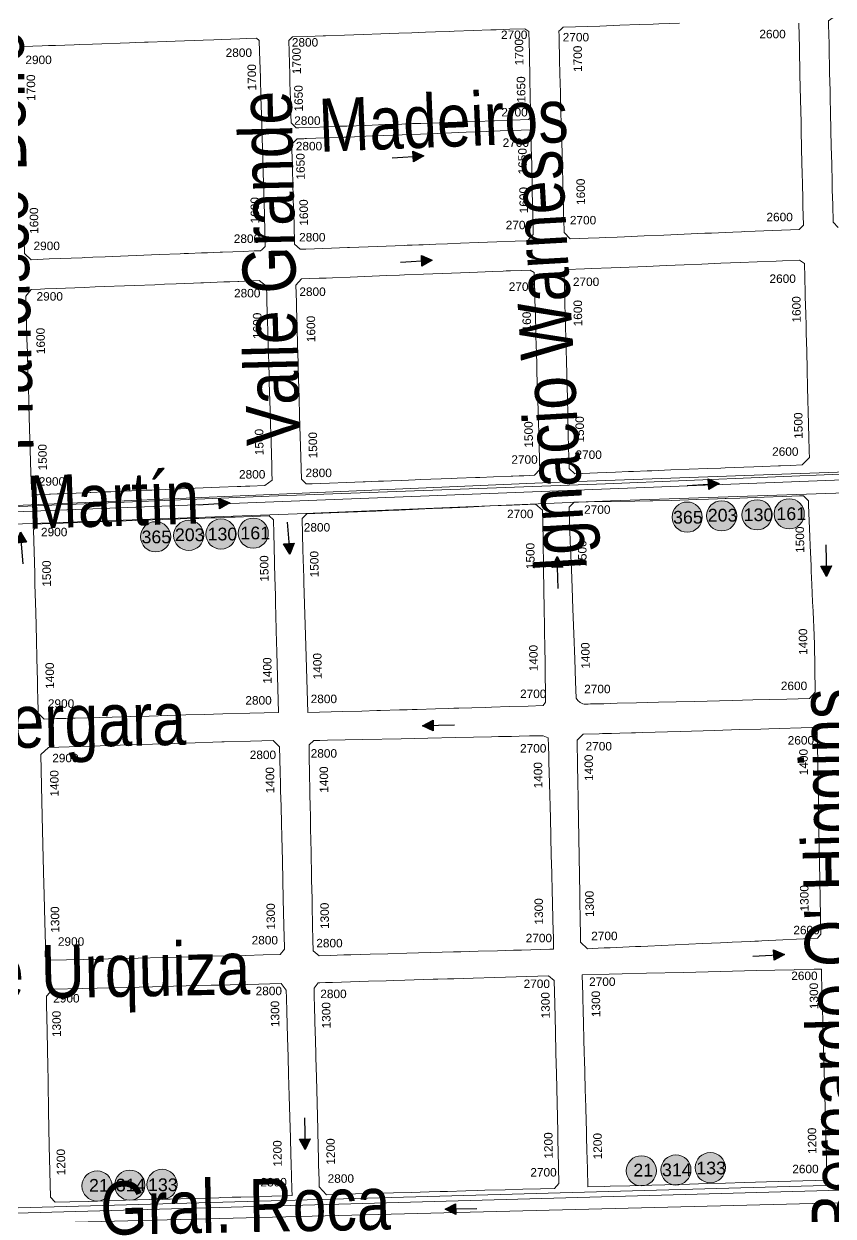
# Model space of a CAD drawing. Header units: millimetres. Extents: x 11558 to 23675, y 49449 to 61482.
# Drawn here: x 17891 to 18272, y 54716 to 55278 of the extents above; entities that cross this region are included whole.
import ezdxf

# ---------------------------------------------------------------- set-up
doc = ezdxf.new("R2010")
doc.units = ezdxf.units.MM
for name, color, linetype in [('0. plano base - nombres calles', 22, 'Continuous'), ('0. Plano Base - PLANO', 254, 'Continuous'), ('0. Plano base - sentido calles', 253, 'Continuous'), ('7. puesta en valor CC la lucila', 212, 'Continuous'), ('numeración', 7, 'Continuous')]:
    doc.layers.add(name, color=color, linetype=linetype)
for name, color, linetype, true_color in [('Linea 130 IDA', 7, 'Continuous', 0x26921c), ('Linea 133 ida', 7, 'Continuous', 0x940000), ('linea 161 vuelta', 7, 'Continuous', 0x9d070c), ('Linea 203 REGRESO', 7, 'Continuous', 0x9e7700), ('Linea 21 IDA Ramal F', 7, 'Continuous', 0x001861), ('Linea 314 IDA', 7, 'Continuous', 0x141414), ('Linea 314 REGRESO', 7, 'Continuous', 0xe00000), ('Linea 365 REGRESO', 7, 'Continuous', 0xcc3300)]:
    doc.layers.add(name, color=color, linetype=linetype, true_color=true_color)
doc.layers.get('7. puesta en valor CC la lucila').off()
doc.styles.get("Standard").update_dxf_attribs({"font": 'arial.ttf'})

# ---------------------------------------------------------------- blocks, each defined once
blk = doc.blocks.new('MANZANAS')
at = {"layer": '0. Plano Base - PLANO', "color": 0, "linetype": 'Continuous', "lineweight": 5}
for points in [[(5637934.11, 6178542.89), (5637930.74, 6178544.04), (5637926.78, 6178551.23), (5637923.4, 6178557.36), (5637921.62, 6178560.59), (5637917.58, 6178567.94), (5637913.51, 6178575.34), (5637909.9, 6178581.93), (5637909.27, 6178583.08), (5637906.44, 6178588.25), (5637905.98, 6178589.08), (5637905.1, 6178590.68), (5637903.45, 6178593.69), (5637900.96, 6178598.22), (5637896.86, 6178605.72), (5637895.12, 6178608.88), (5637892.59, 6178613.49), (5637891.02, 6178616.36), (5637887.42, 6178622.92), (5637886.69, 6178624.25), (5637885.05, 6178627.24), (5637886.26, 6178629.56), (5637893.17, 6178633.49)], [(5637873.15, 6178619.82), (5637878.81, 6178609.51), (5637884.91, 6178598.38), (5637890.5, 6178588.2), (5637890.51, 6178588.18), (5637895.66, 6178578.78), (5637897.31, 6178575.78), (5637901.7, 6178567.76), (5637907.54, 6178557.11), (5637909.23, 6178554.03), (5637913.38, 6178546.48), (5637914.66, 6178544.13), (5637919, 6178536.23), (5637918.09, 6178533.61), (5637900.1, 6178523.28), (5637895.76, 6178520.79), (5637894.5, 6178520.06), (5637891.01, 6178518.06), (5637882.28, 6178513.05), (5637879.57, 6178511.49), (5637871.01, 6178506.57), (5637868.43, 6178505.09), (5637862.79, 6178501.85), (5637854.68, 6178497.2), (5637846.7, 6178492.61), (5637843.62, 6178490.85), (5637839.01, 6178488.2), (5637836.26, 6178486.62), (5637831.75, 6178484.03), (5637824.44, 6178479.84), (5637820.46, 6178481.19), (5637817.44, 6178486.65), (5637816.37, 6178488.58), (5637811.28, 6178497.78), (5637809.88, 6178500.33), (5637808.05, 6178503.63), (5637806.71, 6178506.04), (5637802.33, 6178513.98), (5637797.69, 6178522.35), (5637793.14, 6178530.59), (5637788.5, 6178538.97), (5637784.28, 6178546.63), (5637781.06, 6178552.46), (5637779.31, 6178555.63), (5637778.04, 6178557.94), (5637775.58, 6178562.39), (5637774.58, 6178564.21), (5637774.91, 6178565.2), (5637775.43, 6178566.77), (5637790.6, 6178575.34), (5637798.76, 6178579.96), (5637806.84, 6178584.53), (5637812.49, 6178587.72), (5637814.78, 6178589.02), (5637823.24, 6178593.8)], [(5637553.88, 6178441.47), (5637561.58, 6178445.82), (5637564.16, 6178447.28), (5637566.98, 6178448.88), (5637574.73, 6178453.26), (5637577.04, 6178454.56), (5637582.26, 6178457.51), (5637597.45, 6178466.11), (5637599.93, 6178467.51), (5637603.52, 6178469.54), (5637605.05, 6178470.41), (5637612.62, 6178474.68), (5637616.13, 6178476.67), (5637620.04, 6178478.89), (5637624.25, 6178481.27), (5637627.6, 6178483.16), (5637632.03, 6178485.66), (5637635.32, 6178487.52), (5637642.76, 6178491.73), (5637645.52, 6178493.29), (5637649.61, 6178495.61), (5637651.21, 6178495.26), (5637653.74, 6178490.73), (5637659.78, 6178479.89), (5637664.21, 6178471.95), (5637668.16, 6178464.86), (5637671.42, 6178459), (5637671.81, 6178458.3), (5637675.68, 6178451.35), (5637675.77, 6178451.19), (5637676.48, 6178449.92), (5637677.95, 6178447.28), (5637681.48, 6178440.94), (5637686.35, 6178432.21), (5637691.07, 6178423.74), (5637695.31, 6178416.12), (5637697.16, 6178412.8), (5637698.49, 6178410.41), (5637697.76, 6178408.46), (5637697.44, 6178407.62), (5637694.83, 6178406.14), (5637690.33, 6178403.58), (5637681.82, 6178398.75), (5637680.86, 6178398.2), (5637675.6, 6178395.22), (5637673.15, 6178393.83), (5637667.84, 6178390.8), (5637666.03, 6178389.77), (5637664.4, 6178388.84), (5637655.88, 6178383.97), (5637633.67, 6178371.29), (5637628.62, 6178368.4), (5637625.05, 6178366.37), (5637624.27, 6178365.92), (5637610.75, 6178358.2), (5637603.33, 6178353.96), (5637599.33, 6178355.11), (5637592.97, 6178366.54)]]:
    blk.add_lwpolyline(points, dxfattribs=at)
for points in [[(5637686.77, 6178467.38), (5637685.61, 6178466.73), (5637682.4, 6178467.75), (5637678.51, 6178474.74), (5637677.15, 6178477.18), (5637673.17, 6178484.31), (5637671.29, 6178487.69), (5637663.49, 6178501.68), (5637664.41, 6178503.98), (5637670.42, 6178507.38), (5637676.89, 6178511.04), (5637677.92, 6178511.62), (5637685.66, 6178515.99), (5637693.31, 6178520.32), (5637700.67, 6178524.49), (5637708.07, 6178528.67), (5637713.33, 6178531.64), (5637715.98, 6178533.14), (5637718.93, 6178534.81), (5637723.04, 6178537.14), (5637728.83, 6178540.41), (5637730.77, 6178541.51), (5637738.51, 6178545.88), (5637745.74, 6178549.97), (5637746.01, 6178550.13), (5637747.98, 6178551.24), (5637751.14, 6178553.03), (5637753.61, 6178554.42), (5637759.8, 6178557.93), (5637762.03, 6178557.65), (5637762.55, 6178556.7), (5637762.72, 6178556.39), (5637763.96, 6178554.12), (5637767.74, 6178547.2), (5637768.34, 6178546.11), (5637768.71, 6178545.43), (5637771.3, 6178540.69), (5637771.57, 6178540.2), (5637773.25, 6178537.12), (5637776.26, 6178531.62), (5637780.35, 6178524.14), (5637781.44, 6178522.14), (5637780.97, 6178520.72), (5637774.25, 6178516.92), (5637766.99, 6178512.81), (5637766.78, 6178512.69), (5637759.49, 6178508.56), (5637751.76, 6178504.19), (5637744.28, 6178499.94), (5637736.8, 6178495.71), (5637736.04, 6178495.28), (5637733.34, 6178493.75), (5637729.07, 6178491.34), (5637722.02, 6178487.34), (5637714.17, 6178482.9), (5637706.39, 6178478.49), (5637703.63, 6178476.93), (5637698.88, 6178474.24), (5637691.63, 6178470.13)], [(5637886.59, 6178387.97), (5637877.3, 6178382.69), (5637873.77, 6178383.62), (5637871.37, 6178387.99), (5637866.26, 6178397.35), (5637865.8, 6178398.19), (5637861.67, 6178405.76), (5637857.69, 6178413.03), (5637853.33, 6178420.88), (5637851.74, 6178423.75), (5637850.05, 6178426.79), (5637849.8, 6178427.24), (5637849.17, 6178428.37), (5637844.9, 6178436.05), (5637840.78, 6178443.46), (5637836.49, 6178451.19), (5637835.07, 6178453.74), (5637833.93, 6178455.79), (5637829.17, 6178464.34), (5637829.71, 6178466.3), (5637836.94, 6178470.44), (5637839.82, 6178472.09), (5637847.77, 6178476.65), (5637855.23, 6178480.92), (5637862.27, 6178484.96), (5637870.32, 6178489.57), (5637877.65, 6178493.77), (5637884.95, 6178497.95), (5637892.75, 6178502.42), (5637900.63, 6178506.94), (5637907.55, 6178510.9), (5637915.41, 6178515.41), (5637918.01, 6178516.9), (5637924.93, 6178520.86), (5637927.76, 6178520.52), (5637930.93, 6178514.78), (5637932.33, 6178512.22), (5637933.11, 6178510.81), (5637935.29, 6178506.86), (5637939.32, 6178499.56), (5637941.89, 6178494.9), (5637943.62, 6178491.77), (5637947.74, 6178484.3), (5637951.88, 6178476.8), (5637956, 6178469.33), (5637964.33, 6178454.22), (5637964.76, 6178453.45), (5637967.06, 6178449.29), (5637970.55, 6178442.96), (5637971.91, 6178440.5), (5637970.5, 6178435.75), (5637965.83, 6178433.09), (5637961.69, 6178430.73), (5637960.84, 6178430.25), (5637954.19, 6178426.46), (5637950.67, 6178424.46), (5637946.62, 6178422.15), (5637939.03, 6178417.83), (5637937.23, 6178416.8), (5637931.67, 6178413.63), (5637916.66, 6178405.09), (5637908.91, 6178400.68), (5637906.95, 6178399.56), (5637901.42, 6178396.41), (5637900.63, 6178395.96), (5637899.32, 6178395.21), (5637893.95, 6178392.16)], [(5637716.01, 6178418.16), (5637713.62, 6178416.8), (5637710.27, 6178417.74), (5637705.77, 6178425.81), (5637703.46, 6178429.96), (5637702.41, 6178431.84), (5637699.4, 6178437.25), (5637696.52, 6178442.42), (5637695.16, 6178444.85), (5637694.4, 6178446.21), (5637694.26, 6178446.47), (5637692.45, 6178449.7), (5637690.12, 6178453.89), (5637688.97, 6178455.96), (5637687.34, 6178458.89), (5637688.52, 6178462.35), (5637691.18, 6178463.87), (5637691.74, 6178464.18), (5637692.32, 6178464.51), (5637699.92, 6178468.85), (5637707.72, 6178473.3), (5637707.74, 6178473.32), (5637708.35, 6178473.67), (5637712, 6178475.75), (5637716.55, 6178478.35), (5637723.77, 6178482.47), (5637731.5, 6178486.88), (5637739.02, 6178491.17), (5637746.07, 6178495.19), (5637754.37, 6178499.93), (5637757.71, 6178501.84), (5637761.69, 6178504.11), (5637765.92, 6178506.52), (5637769.18, 6178508.38), (5637771.62, 6178509.78), (5637780.25, 6178514.7), (5637784.25, 6178516.99), (5637785.63, 6178514.47), (5637787.16, 6178511.66), (5637787.31, 6178511.39), (5637788.46, 6178509.29), (5637789.99, 6178506.48), (5637792.31, 6178502.25), (5637792.8, 6178501.36), (5637797.51, 6178492.74), (5637798.81, 6178490.36), (5637798.82, 6178490.33), (5637800.29, 6178487.65), (5637801.62, 6178485.21), (5637802.94, 6178482.8), (5637806.61, 6178476.11), (5637807.99, 6178473.6), (5637806.89, 6178469.77), (5637801.94, 6178466.95), (5637794.3, 6178462.61), (5637786.75, 6178458.33), (5637779.51, 6178454.21), (5637774.14, 6178451.16), (5637769.34, 6178448.44), (5637764.19, 6178445.52), (5637764.17, 6178445.5), (5637762.37, 6178444.48), (5637762.34, 6178444.46), (5637759.68, 6178442.95), (5637759.65, 6178442.94), (5637757.62, 6178441.79), (5637757.6, 6178441.77), (5637756.4, 6178441.09), (5637749, 6178436.89), (5637741.61, 6178432.7), (5637733.91, 6178428.33), (5637733.04, 6178427.83), (5637726.51, 6178424.12)], [(5637769.65, 6178321.42), (5637767.2, 6178320.03), (5637764.19, 6178320.95), (5637756.61, 6178334.57), (5637752.06, 6178342.73), (5637749.39, 6178347.53), (5637748.9, 6178348.4), (5637746.25, 6178353.16), (5637742.54, 6178359.82), (5637741.95, 6178360.87), (5637737.38, 6178369.08), (5637733.47, 6178376.09), (5637729.3, 6178383.57), (5637726.95, 6178387.81), (5637724.99, 6178391.32), (5637723.58, 6178393.85), (5637719.69, 6178400.82), (5637720.72, 6178404.73), (5637723.84, 6178406.51), (5637727.91, 6178408.83), (5637730.75, 6178410.45), (5637733.35, 6178411.93), (5637740.64, 6178416.09), (5637755.6, 6178424.61), (5637760.89, 6178427.63), (5637762.85, 6178428.74), (5637770.64, 6178433.19), (5637778.33, 6178437.57), (5637789.74, 6178444.07), (5637799.11, 6178449.41), (5637803.37, 6178451.84), (5637804.57, 6178452.53), (5637806.33, 6178453.53), (5637811.03, 6178456.21), (5637814.48, 6178458.17), (5637816.6, 6178458.06), (5637817.2, 6178456.99), (5637817.54, 6178456.37), (5637818.65, 6178454.37), (5637821.91, 6178448.51), (5637823.03, 6178446.48), (5637826.04, 6178441.07), (5637826.94, 6178439.44), (5637829.74, 6178434.41), (5637831.22, 6178431.74), (5637835.15, 6178424.66), (5637837.56, 6178420.32), (5637839.53, 6178416.77), (5637843.69, 6178409.29), (5637846.34, 6178404.53), (5637847.95, 6178401.62), (5637849.96, 6178398.01), (5637850.87, 6178396.36), (5637853.48, 6178391.66), (5637854.68, 6178389.52), (5637858.94, 6178381.84), (5637859.96, 6178380), (5637861.75, 6178376.79), (5637860.88, 6178373.28), (5637856.45, 6178370.76), (5637854.48, 6178369.64), (5637851.97, 6178368.21), (5637851.2, 6178367.78), (5637844.04, 6178363.71), (5637838.42, 6178360.51), (5637837.14, 6178359.79), (5637836.63, 6178359.49), (5637829.08, 6178355.2), (5637826.95, 6178353.99), (5637813.97, 6178346.62), (5637811.93, 6178345.46), (5637806.47, 6178342.35), (5637802.11, 6178339.87), (5637798.91, 6178338.06), (5637796.78, 6178336.84), (5637791.31, 6178333.73), (5637790.58, 6178333.32), (5637783.75, 6178329.44), (5637776.74, 6178325.45)], [(5637930.62, 6178288.2), (5637929.24, 6178288.15), (5637927.9, 6178288.46), (5637926.69, 6178289.12), (5637922.83, 6178295.91), (5637917.62, 6178305.07), (5637911.69, 6178315.5), (5637905.83, 6178325.81), (5637900.98, 6178334.34), (5637896.68, 6178341.91), (5637893.5, 6178347.51), (5637891.66, 6178350.74), (5637890.24, 6178353.23), (5637882.18, 6178367.43), (5637883.18, 6178370.66), (5637888.16, 6178373.35), (5637889.09, 6178373.85), (5637908.44, 6178384.29), (5637914.8, 6178387.72), (5637915.87, 6178388.3), (5637923.51, 6178392.42), (5637930.66, 6178396.47), (5637933.99, 6178398.35), (5637938.75, 6178401.05), (5637942.54, 6178403.19), (5637945.62, 6178404.94), (5637946.08, 6178405.2), (5637951.74, 6178408.4), (5637954.76, 6178410.11), (5637958.25, 6178412.09), (5637961.63, 6178414.01), (5637969.17, 6178418.27), (5637973.02, 6178420.45), (5637976.17, 6178422.24), (5637977.79, 6178423.16), (5637980.14, 6178422.44), (5637980.82, 6178422.24), (5637980.89, 6178422.21), (5637981.5, 6178421.15), (5637981.95, 6178420.37), (5637989.33, 6178407.5), (5637991.49, 6178403.75), (5637996.16, 6178395.61), (5637997.43, 6178393.4), (5638000.58, 6178387.92), (5638004.7, 6178380.74), (5638006.88, 6178376.95), (5638008.94, 6178373.35), (5638010.56, 6178370.53), (5638014.65, 6178363.4), (5638016.39, 6178360.21), (5638017.95, 6178357.33), (5638019.89, 6178353.74), (5638025.38, 6178343.64), (5638024.31, 6178339.68), (5638015.01, 6178334.55), (5638000.97, 6178326.8), (5637992.39, 6178322.07), (5637976.84, 6178313.49), (5637969.33, 6178309.35), (5637962.02, 6178305.31), (5637952.98, 6178300.32), (5637944.92, 6178295.88), (5637939.41, 6178292.83), (5637933.94, 6178289.82), (5637932.9, 6178289.24), (5637931.29, 6178288.35)], [(5637657.35, 6178257.25), (5637656.88, 6178256.97), (5637653.36, 6178258.19), (5637653.1, 6178258.64), (5637649.62, 6178264.66), (5637644.31, 6178274.22), (5637642.73, 6178277.05), (5637641.99, 6178278.38), (5637634.1, 6178292.57), (5637632.47, 6178295.5), (5637630.75, 6178298.6), (5637626.38, 6178306.47), (5637621.96, 6178314.41), (5637618.82, 6178320.05), (5637615.3, 6178326.39), (5637612.46, 6178331.51), (5637609.09, 6178337.56), (5637609.93, 6178341.58), (5637613.75, 6178343.76), (5637615.44, 6178344.72), (5637620.05, 6178347.35), (5637631.61, 6178353.94), (5637636.14, 6178356.52), (5637639.82, 6178358.62), (5637648.14, 6178363.36), (5637652.19, 6178365.67), (5637660.6, 6178370.46), (5637664.59, 6178372.74), (5637669.33, 6178375.44), (5637672.7, 6178377.36), (5637676.43, 6178379.49), (5637679.45, 6178381.21), (5637680.49, 6178381.8), (5637688.87, 6178386.58), (5637691.33, 6178387.98), (5637694.65, 6178389.87), (5637694.96, 6178390.05), (5637697.28, 6178391.37), (5637703.39, 6178394.86), (5637707.58, 6178394.1), (5637707.79, 6178393.72), (5637709.77, 6178390.17), (5637711.72, 6178386.67), (5637712.9, 6178384.56), (5637716.13, 6178378.75), (5637717.41, 6178376.46), (5637719.28, 6178373.1), (5637720.91, 6178370.18), (5637725.47, 6178361.99), (5637728.15, 6178357.17), (5637729.71, 6178354.37), (5637733.87, 6178346.91), (5637736.09, 6178342.93), (5637740.2, 6178335.56), (5637740.66, 6178334.73), (5637743.45, 6178329.71), (5637748.79, 6178320.13), (5637750.31, 6178317.4), (5637752.07, 6178314.25), (5637750.19, 6178310.36), (5637744.05, 6178306.87), (5637742.23, 6178305.84), (5637740.32, 6178304.75), (5637738.83, 6178303.9), (5637731.57, 6178299.78), (5637721.7, 6178294.14), (5637718.74, 6178292.44), (5637712.51, 6178288.87), (5637703.9, 6178283.93), (5637701.65, 6178282.64), (5637695.57, 6178279.16), (5637687.09, 6178274.3), (5637684.31, 6178272.7), (5637678.87, 6178269.58), (5637678.61, 6178269.44), (5637670.03, 6178264.51), (5637667.4, 6178263), (5637665.12, 6178261.7), (5637662.4, 6178260.14), (5637661.98, 6178259.9)], [(5637831.92, 6178232.77), (5637817.5, 6178224.72), (5637804.68, 6178247.72), (5637799.74, 6178256.58), (5637794.98, 6178265.11), (5637787.7, 6178278.17), (5637786.53, 6178280.26), (5637780.14, 6178291.73), (5637772.97, 6178304.6), (5637774, 6178307.61), (5637787.01, 6178315.1), (5637794.65, 6178319.5), (5637802.16, 6178323.82), (5637807.39, 6178326.83), (5637809.73, 6178328.18), (5637811.62, 6178329.27), (5637817.17, 6178332.47), (5637824.75, 6178336.83), (5637825.38, 6178337.19), (5637829.57, 6178339.61), (5637831.11, 6178340.5), (5637831.88, 6178340.93), (5637832.69, 6178341.4), (5637833.38, 6178341.8), (5637836.56, 6178343.64), (5637839.82, 6178345.52), (5637848.97, 6178350.81), (5637857.89, 6178355.91), (5637867.45, 6178361.42), (5637871.81, 6178360.44), (5637874.7, 6178355.07), (5637878.63, 6178347.79), (5637879.67, 6178345.84), (5637883.57, 6178338.62), (5637884.75, 6178336.42), (5637889.77, 6178327.12), (5637893.73, 6178319.77), (5637897.9, 6178312.04), (5637897.94, 6178311.97), (5637899.34, 6178309.36), (5637902.08, 6178304.29), (5637906.33, 6178296.4), (5637914.74, 6178280.79), (5637914.45, 6178278.81), (5637908.27, 6178275.37), (5637900.43, 6178270.99), (5637893.16, 6178266.94), (5637890.55, 6178265.48), (5637885.14, 6178262.46), (5637879.81, 6178259.48), (5637877.72, 6178258.32), (5637875.44, 6178257.05), (5637870.14, 6178254.09), (5637862.63, 6178249.9), (5637860.53, 6178248.73), (5637858.51, 6178247.6), (5637856.24, 6178246.33), (5637855.28, 6178245.8), (5637847.44, 6178241.43), (5637846, 6178240.62), (5637839.8, 6178237.16)], [(5637990.19, 6178189.33), (5637985.88, 6178186.84), (5637981.51, 6178188.08), (5637978.93, 6178192.84), (5637978.67, 6178193.32), (5637978.31, 6178193.99), (5637977.92, 6178194.7), (5637975.28, 6178199.59), (5637973.38, 6178203.1), (5637970.74, 6178207.97), (5637949.73, 6178246.8), (5637945.08, 6178255.39), (5637942.31, 6178260.49), (5637941.38, 6178262.23), (5637936.88, 6178270.54), (5637936.17, 6178271.85), (5637937.48, 6178275.61), (5637944.03, 6178279.26), (5637945.38, 6178280.01), (5637947.76, 6178281.34), (5637949.16, 6178282.12), (5637952.48, 6178283.97), (5637957.28, 6178286.64), (5637958.94, 6178287.56), (5637961.85, 6178289.19), (5637977.37, 6178297.83), (5637991.48, 6178305.69), (5638001.95, 6178311.52), (5638010.61, 6178316.34), (5638013.87, 6178318.16), (5638031.63, 6178328.05), (5638034.84, 6178327.44), (5638041.66, 6178314.83), (5638041.81, 6178314.56), (5638045.84, 6178307.12), (5638046.19, 6178306.46), (5638046.67, 6178305.57), (5638055.45, 6178289.35), (5638056.89, 6178286.69), (5638060.16, 6178280.66), (5638080.26, 6178243.53), (5638079.79, 6178241.16), (5638057.03, 6178227.99), (5638055.66, 6178227.2), (5638054.24, 6178226.38), (5638052.31, 6178225.26), (5638048.73, 6178223.19), (5638044.97, 6178221.01), (5638043.07, 6178219.92), (5638040.22, 6178218.27), (5638032.79, 6178213.97), (5638010.51, 6178201.08), (5638007.62, 6178199.41), (5638005.44, 6178198.15), (5637995.11, 6178192.17), (5637993.23, 6178191.09), (5637992.69, 6178190.78)], [(5637710.73, 6178165.95), (5637708.59, 6178164.76), (5637704.91, 6178165.88), (5637703.53, 6178168.38), (5637702.35, 6178170.52), (5637698.6, 6178177.3), (5637697.52, 6178179.26), (5637692.43, 6178188.47), (5637688.19, 6178196.15), (5637681.82, 6178207.67), (5637675.53, 6178219.05), (5637673.01, 6178223.62), (5637663.09, 6178241.57), (5637663.11, 6178241.78), (5637663.31, 6178244.78), (5637665.44, 6178245.99), (5637669.04, 6178248.02), (5637673.96, 6178250.8), (5637677.09, 6178252.56), (5637680.74, 6178254.63), (5637683.99, 6178256.47), (5637684.39, 6178256.69), (5637691.69, 6178260.81), (5637699.89, 6178265.45), (5637703.6, 6178267.54), (5637706.72, 6178269.3), (5637718.59, 6178276.01), (5637722.09, 6178277.99), (5637722.23, 6178278.06), (5637728.36, 6178281.53), (5637729.74, 6178282.3), (5637734.78, 6178285.15), (5637737.27, 6178286.56), (5637743, 6178289.8), (5637743.23, 6178289.92), (5637744.66, 6178290.73), (5637748.02, 6178292.63), (5637758.61, 6178298.61), (5637761.23, 6178297.87), (5637764.44, 6178292.06), (5637767.38, 6178286.77), (5637774.65, 6178273.62), (5637776.1, 6178271.02), (5637778.86, 6178266.03), (5637780.47, 6178263.12), (5637782.94, 6178258.66), (5637786.55, 6178252.13), (5637791.47, 6178243.25), (5637805.18, 6178218.49), (5637793.33, 6178211.9), (5637782.29, 6178205.76), (5637774.59, 6178201.48), (5637766.97, 6178197.24), (5637759.37, 6178193.01), (5637751.84, 6178188.82), (5637744.22, 6178184.58), (5637736.71, 6178180.4), (5637721.46, 6178171.92), (5637719.41, 6178170.78), (5637717.59, 6178169.77), (5637713.69, 6178167.6)], [(5637879.79, 6178128.21), (5637875.01, 6178125.56), (5637871.47, 6178126.34), (5637869, 6178130.87), (5637865.83, 6178136.66), (5637861.19, 6178145.14), (5637859.75, 6178147.78), (5637855.48, 6178155.62), (5637853.33, 6178159.56), (5637852.65, 6178160.82), (5637851.3, 6178163.3), (5637848.68, 6178168.1), (5637847.04, 6178171.12), (5637843.44, 6178177.73), (5637841.08, 6178182.05), (5637838.81, 6178186.22), (5637836.21, 6178191.01), (5637834.36, 6178194.41), (5637832.54, 6178197.75), (5637826.62, 6178208.66), (5637825.01, 6178211.61), (5637826.06, 6178214.35), (5637828.65, 6178215.77), (5637831.81, 6178217.49), (5637846.33, 6178225.43), (5637862.31, 6178234.17), (5637873.3, 6178240.18), (5637884.7, 6178246.41), (5637899.7, 6178254.61), (5637902.58, 6178256.18), (5637907.95, 6178259.12), (5637911.13, 6178260.85), (5637915.4, 6178263.19), (5637919.4, 6178265.37), (5637921.03, 6178266.26), (5637923.66, 6178266.44), (5637925.43, 6178263.24), (5637927.81, 6178258.92), (5637929.07, 6178256.63), (5637934.03, 6178247.64), (5637941.96, 6178233.27), (5637950.35, 6178218.06), (5637954.48, 6178210.57), (5637958.72, 6178202.89), (5637960.91, 6178198.93), (5637961.95, 6178197.03), (5637962.27, 6178196.45), (5637963.85, 6178193.59), (5637965.21, 6178191.11), (5637969.3, 6178183.72), (5637970.89, 6178180.83), (5637971.74, 6178179.29), (5637970.17, 6178178.42), (5637958.57, 6178171.97), (5637958.42, 6178171.89), (5637955.25, 6178170.13), (5637948.59, 6178166.43), (5637940.67, 6178162.03), (5637933.55, 6178158.08), (5637930.43, 6178156.34), (5637925.83, 6178153.79), (5637911.17, 6178145.66), (5637903.34, 6178141.3), (5637896.12, 6178137.28), (5637888.15, 6178132.86), (5637885.22, 6178131.23)], [(5638044.56, 6178091.12), (5638037.7, 6178087.31), (5638033.61, 6178094.7), (5638029.33, 6178102.44), (5638026.36, 6178107.79), (5638025.15, 6178109.98), (5638019.84, 6178119.57), (5638017.18, 6178124.37), (5638015.66, 6178127.11), (5638011.38, 6178134.86), (5638008.84, 6178139.43), (5638007.2, 6178142.4), (5637997.3, 6178160.28), (5637994.87, 6178164.66), (5637993.96, 6178166.31), (5637989.27, 6178174.78), (5638000.43, 6178180.92), (5638005.81, 6178183.89), (5638015.89, 6178189.43), (5638031.07, 6178197.79), (5638046.42, 6178206.23), (5638061.25, 6178214.4), (5638068.84, 6178218.57), (5638076.81, 6178222.96), (5638077.15, 6178223.15), (5638085.06, 6178227.5), (5638088.1, 6178229.17), (5638089.83, 6178226.05), (5638092.11, 6178221.95), (5638096.29, 6178214.39), (5638100.98, 6178205.92), (5638105.86, 6178197.12), (5638114.23, 6178181.98), (5638122.54, 6178166.98), (5638129.66, 6178154.13), (5638131.04, 6178151.63), (5638132.4, 6178149.17), (5638134.73, 6178144.97), (5638135.33, 6178143.88), (5638136.35, 6178142.05), (5638111.34, 6178128.17), (5638102.39, 6178123.21), (5638094.44, 6178118.8), (5638087.15, 6178114.75), (5638083.38, 6178112.66), (5638079.65, 6178110.59), (5638074.89, 6178107.95), (5638064.14, 6178101.98), (5638055.02, 6178096.92), (5638046.89, 6178092.42)], [(5637859.15, 6178120.82), (5637858.46, 6178117.58), (5637851.46, 6178113.72), (5637844.21, 6178109.72), (5637837.18, 6178105.84), (5637829.47, 6178101.59), (5637821.58, 6178097.24), (5637809.96, 6178090.83), (5637799.92, 6178085.29), (5637791.36, 6178080.56), (5637783.89, 6178076.44), (5637763.56, 6178065.23), (5637760.63, 6178065.7), (5637758.18, 6178070.62), (5637755.7, 6178075.12), (5637750.07, 6178085.34), (5637746.66, 6178091.52), (5637744.49, 6178095.47), (5637738.46, 6178106.41), (5637732.2, 6178117.78), (5637725.57, 6178129.81), (5637714.87, 6178149.22), (5637716.56, 6178153.77), (5637737.85, 6178165.71), (5637750.2, 6178172.63), (5637773.26, 6178185.55), (5637787.94, 6178193.79), (5637788.88, 6178194.32), (5637799.7, 6178200.38), (5637809.02, 6178205.6), (5637813.12, 6178204.34), (5637818.81, 6178194.02), (5637821.54, 6178189.07), (5637823.12, 6178186.19), (5637826.65, 6178179.78), (5637830.68, 6178172.47), (5637833.51, 6178167.35), (5637839.08, 6178157.24), (5637843.58, 6178149.07), (5637847.72, 6178141.56), (5637853.85, 6178130.44), (5637858.78, 6178121.5)], [(5637933.25, 6178028.94), (5637930.13, 6178027.2), (5637925.31, 6178028.92), (5637924.66, 6178030.1), (5637923.81, 6178031.63), (5637922.02, 6178034.86), (5637920.32, 6178037.95), (5637918.55, 6178041.14), (5637916.49, 6178044.88), (5637912.33, 6178052.4), (5637906.16, 6178063.58), (5637900.3, 6178074.18), (5637895.84, 6178082.25), (5637891.2, 6178090.65), (5637890.63, 6178091.68), (5637886.96, 6178098.32), (5637884.73, 6178102.36), (5637881.34, 6178108.49), (5637879.97, 6178110.97), (5637880.58, 6178114.01), (5637881.25, 6178114.39), (5637883.62, 6178115.71), (5637885.75, 6178116.91), (5637886.53, 6178117.34), (5637893.88, 6178121.45), (5637901.31, 6178125.61), (5637908.56, 6178129.66), (5637911.51, 6178131.31), (5637916.23, 6178133.95), (5637927.94, 6178140.5), (5637929.79, 6178141.53), (5637933.8, 6178143.78), (5637936.43, 6178145.25), (5637944.38, 6178149.69), (5637953.33, 6178154.7), (5637962.03, 6178159.56), (5637975.36, 6178167.02), (5637978.85, 6178166.24), (5637984.07, 6178156.72), (5637990.36, 6178145.28), (5637995.31, 6178136.26), (5637999.95, 6178127.81), (5638013.12, 6178103.83), (5638015.38, 6178099.71), (5638017.31, 6178096.2), (5638017.52, 6178095.83), (5638024.85, 6178082.46), (5638024.05, 6178079.45), (5638018.32, 6178076.26), (5638011, 6178072.19), (5638003.69, 6178068.12), (5637995.38, 6178063.5), (5637992.51, 6178061.9), (5637987.58, 6178059.17), (5637979.95, 6178054.92), (5637976.94, 6178053.24), (5637972.41, 6178050.73), (5637965.01, 6178046.6), (5637957.7, 6178042.54), (5637942.05, 6178033.84), (5637936.09, 6178030.52)], [(5637824.26, 6177968.45), (5637818.16, 6177965.06), (5637815.1, 6177966.12), (5637803.48, 6177987.45), (5637795.61, 6178001.9), (5637789.27, 6178013.54), (5637784.95, 6178021.47), (5637782.43, 6178026.1), (5637780.86, 6178028.99), (5637778.58, 6178033.17), (5637777.57, 6178035.01), (5637771.72, 6178045.76), (5637769.73, 6178049.42), (5637770.94, 6178053.68), (5637783.15, 6178060.42), (5637801.16, 6178070.35), (5637817.4, 6178079.3), (5637820.79, 6178081.17), (5637836.37, 6178089.76), (5637840.15, 6178091.84), (5637844.12, 6178094.03), (5637851.33, 6178098), (5637865.24, 6178105.68), (5637868.78, 6178104.03), (5637870.62, 6178100.73), (5637873.64, 6178095.29), (5637879.67, 6178084.45), (5637884.09, 6178076.51), (5637888.11, 6178069.28), (5637893.03, 6178060.43), (5637897.95, 6178051.58), (5637902.6, 6178043.22), (5637906.55, 6178036.13), (5637908.61, 6178032.42), (5637914.4, 6178022.01), (5637915.87, 6178019.38), (5637913.64, 6178018.14), (5637901.39, 6178011.33), (5637900.62, 6178010.9), (5637899.97, 6178010.54), (5637894.77, 6178007.65), (5637892.99, 6178006.66), (5637891.15, 6178005.63), (5637886.48, 6178003.04), (5637885.66, 6178002.58), (5637869.81, 6177993.77), (5637865.62, 6177991.44), (5637862.12, 6177989.5), (5637847.25, 6177981.23), (5637839.58, 6177976.97), (5637831.78, 6177972.63)]]:
    blk.add_lwpolyline(points, close=True, dxfattribs=at)
blk = doc.blocks.new('21 azul')
at = {"layer": 'Linea 21 IDA Ramal F', "lineweight": 211, "true_color": 0xededed}
h = blk.add_hatch(color=7, dxfattribs=at)
h.dxf.hatch_style = 1
edge = h.paths.add_edge_path()
edge.add_arc((0, 0), 7.11, 0, 360)
at = {"layer": 'Linea 21 IDA Ramal F', "lineweight": 9}
blk.add_circle((0, 0), 7.11, dxfattribs=at)
at = {"layer": 'Linea 21 IDA Ramal F', "lineweight": 211, "insert": (-3.78, 3.29), "char_height": 6, "attachment_point": 1}
blk.add_mtext_dynamic_manual_height_columns('21', width=8.5711, gutter_width=12.5, heights=[0], dxfattribs=at)
blk = doc.blocks.new('130 ida')
at = {"layer": 'Linea 130 IDA', "lineweight": 211, "true_color": 0xededed}
h = blk.add_hatch(color=7, dxfattribs=at)
h.dxf.hatch_style = 1
edge = h.paths.add_edge_path()
edge.add_arc((0, 0), 7.11, 0, 360)
at = {"layer": 'Linea 130 IDA', "lineweight": 9}
blk.add_circle((0, 0), 7.11, dxfattribs=at)
at = {"layer": 'Linea 130 IDA', "lineweight": 211, "insert": (-6.31, 3.02), "char_height": 6, "attachment_point": 1}
blk.add_mtext_dynamic_manual_height_columns('130', width=19.512, gutter_width=12.5, heights=[0], dxfattribs=at)
blk = doc.blocks.new('161vuelta')
at = {"layer": 'linea 161 vuelta', "lineweight": 211, "true_color": 0xededed}
h = blk.add_hatch(color=7, dxfattribs=at)
h.dxf.hatch_style = 1
edge = h.paths.add_edge_path()
edge.add_arc((0, 0), 7.11, 0, 360)
at = {"layer": 'linea 161 vuelta', "lineweight": 9}
blk.add_circle((0, 0), 7.11, dxfattribs=at)
at = {"layer": 'linea 161 vuelta', "lineweight": 9, "insert": (-6.03, 3.07), "char_height": 6, "attachment_point": 1}
blk.add_mtext_dynamic_manual_height_columns('161', width=16.4579, gutter_width=12.5, heights=[0], dxfattribs=at)
blk = doc.blocks.new('203 vuelta')
at = {"layer": 'Linea 203 REGRESO', "lineweight": 211, "true_color": 0xededed}
h = blk.add_hatch(color=7, dxfattribs=at)
h.dxf.hatch_style = 1
edge = h.paths.add_edge_path()
edge.add_arc((0, 0), 7.11, 0, 360)
at = {"layer": 'Linea 203 REGRESO', "lineweight": 9}
blk.add_circle((0, 0), 7.11, dxfattribs=at)
at = {"layer": 'Linea 203 REGRESO', "lineweight": 15, "insert": (-6.52, 3.31), "char_height": 6, "attachment_point": 1}
blk.add_mtext_dynamic_manual_height_columns('203', width=16.4579, gutter_width=12.5, heights=[0], dxfattribs=at)
blk = doc.blocks.new('314 ida')
at = {"layer": 'Linea 314 IDA', "lineweight": 211, "true_color": 0xededed}
h = blk.add_hatch(color=7, dxfattribs=at)
h.dxf.hatch_style = 1
edge = h.paths.add_edge_path()
edge.add_arc((0, 0), 7.11, 0, 360)
at = {"layer": 'Linea 314 IDA', "lineweight": 9}
blk.add_circle((0, 0), 7.11, dxfattribs=at)
at = {"layer": 'Linea 314 IDA', "lineweight": 15, "insert": (-6.58, 3.05), "char_height": 6, "attachment_point": 1}
blk.add_mtext_dynamic_manual_height_columns('314', width=8.7347, gutter_width=12.5, heights=[0], dxfattribs=at)
blk = doc.blocks.new('365 vuelta')
at = {"layer": 'Linea 365 REGRESO', "lineweight": 211, "true_color": 0xededed}
h = blk.add_hatch(color=7, dxfattribs=at)
h.dxf.hatch_style = 1
edge = h.paths.add_edge_path()
edge.add_arc((0, 0), 7.11, 0, 360)
at = {"layer": 'Linea 365 REGRESO', "lineweight": 9}
blk.add_circle((0, 0), 7.11, dxfattribs=at)
at = {"layer": 'Linea 365 REGRESO', "lineweight": 211, "insert": (-6.65, 2.93), "char_height": 6, "attachment_point": 1}
blk.add_mtext_dynamic_manual_height_columns('365', width=11.0529, gutter_width=12.5, heights=[0], dxfattribs=at)
blk = doc.blocks.new('133 ida')
at = {"layer": 'Linea 133 ida', "lineweight": 211, "true_color": 0xededed}
h = blk.add_hatch(color=7, dxfattribs=at)
h.dxf.hatch_style = 1
edge = h.paths.add_edge_path()
edge.add_arc((0, 0), 7.11, 0, 360)
at = {"layer": 'Linea 133 ida', "lineweight": 9}
blk.add_circle((0, 0), 7.11, dxfattribs=at)
at = {"layer": 'Linea 133 ida', "lineweight": 15, "insert": (-6.61, 2.83), "char_height": 6, "attachment_point": 1}
blk.add_mtext_dynamic_manual_height_columns('133', width=16.4579, gutter_width=12.5, heights=[0], dxfattribs=at)

msp = doc.modelspace()

# ---------------------------------------------------------------- hatches: boundary and pattern name
at = {"layer": '0. Plano base - sentido calles', "linetype": 'Continuous', "lineweight": 25, "ltscale": 2, "true_color": 0x1a1a1a}
h = msp.add_hatch(color=250, dxfattribs=at)
h.dxf.hatch_style = 1
h.paths.add_polyline_path([(18079.38, 55216.11), (18074.24, 55218.31), (18074.39, 55215.81)])
h.paths.add_polyline_path([(18079.38, 55216.11), (18074.39, 55215.81), (18074.54, 55213.32)])
h = msp.add_hatch(color=250, dxfattribs=at)
h.dxf.hatch_style = 1
h.paths.add_polyline_path([(18083.38, 55166.89), (18078.24, 55169.08), (18078.39, 55166.58)])
h.paths.add_polyline_path([(18083.38, 55166.89), (18078.39, 55166.58), (18078.54, 55164.09)])
h = msp.add_hatch(color=250, dxfattribs=at)
h.dxf.hatch_style = 1
h.paths.add_polyline_path([(18218.59, 55061.71), (18213.45, 55063.9), (18213.6, 55061.41)])
h.paths.add_polyline_path([(18218.59, 55061.71), (18213.6, 55061.41), (18213.75, 55058.91)])
h = msp.add_hatch(color=250, dxfattribs=at)
h.dxf.hatch_style = 1
h.paths.add_polyline_path([(17987.9, 55052.55), (17982.76, 55054.75), (17982.91, 55052.25)])
h.paths.add_polyline_path([(17987.9, 55052.55), (17982.91, 55052.25), (17983.06, 55049.76)])
h = msp.add_hatch(color=250, dxfattribs=at)
h.dxf.hatch_style = 1
h.paths.add_polyline_path([(17889.24, 55038.8), (17887.16, 55033.62), (17889.65, 55033.82)])
h.paths.add_polyline_path([(17889.24, 55038.8), (17889.65, 55033.82), (17892.14, 55034.03)])
h = msp.add_hatch(color=250, dxfattribs=at)
h.dxf.hatch_style = 1
h.paths.add_polyline_path([(18016.16, 55028.45), (18018.28, 55033.62), (18015.79, 55033.43)])
h.paths.add_polyline_path([(18016.16, 55028.45), (18015.79, 55033.43), (18013.29, 55033.25)])
h = msp.add_hatch(color=250, dxfattribs=at)
h.dxf.hatch_style = 1
h.paths.add_polyline_path([(18142.31, 55027.23), (18139.94, 55022.16), (18142.44, 55022.23)])
h.paths.add_polyline_path([(18142.31, 55027.23), (18142.44, 55022.23), (18144.94, 55022.3)])
h = msp.add_hatch(color=250, dxfattribs=at)
h.dxf.hatch_style = 1
h.paths.add_polyline_path([(18269.22, 55017.82), (18271.65, 55022.85), (18269.15, 55022.82)])
h.paths.add_polyline_path([(18269.22, 55017.82), (18269.15, 55022.82), (18266.65, 55022.78)])
h = msp.add_hatch(color=250, dxfattribs=at)
h.dxf.hatch_style = 1
h.paths.add_polyline_path([(18078.81, 54947.54), (18083.86, 54945.12), (18083.81, 54947.62)])
h.paths.add_polyline_path([(18078.81, 54947.54), (18083.81, 54947.62), (18083.77, 54950.12)])
h = msp.add_hatch(color=250, dxfattribs=at)
h.dxf.hatch_style = 1
h.paths.add_polyline_path([(18249.42, 54839.83), (18244.28, 54842.02), (18244.43, 54839.53)])
h.paths.add_polyline_path([(18249.42, 54839.83), (18244.43, 54839.53), (18244.58, 54837.03)])
h = msp.add_hatch(color=250, dxfattribs=at)
h.dxf.hatch_style = 1
h.paths.add_polyline_path([(18023.41, 54747.86), (18025.79, 54752.91), (18023.29, 54752.86)])
h.paths.add_polyline_path([(18023.41, 54747.86), (18023.29, 54752.86), (18020.79, 54752.8)])
h = msp.add_hatch(color=250, dxfattribs=at)
h.dxf.hatch_style = 1
h.paths.add_polyline_path([(18089.42, 54719.69), (18094.46, 54717.27), (18094.42, 54719.77)])
h.paths.add_polyline_path([(18089.42, 54719.69), (18094.42, 54719.77), (18094.38, 54722.27)])

# ---------------------------------------------------------------- linework, layer by layer
at = {"layer": '0. Plano base - sentido calles', "color": 250, "linetype": 'Continuous', "lineweight": 25, "ltscale": 2, "true_color": 0x1a1a1a}
for points in [[(18064.41, 55215.21), (18079.38, 55216.11), (18074.54, 55213.32), (18074.24, 55218.31), (18079.38, 55216.11)], [(18068.41, 55165.98), (18083.38, 55166.89), (18078.54, 55164.09), (18078.24, 55169.08), (18083.38, 55166.89)], [(18203.62, 55060.8), (18218.59, 55061.71), (18213.75, 55058.91), (18213.45, 55063.9), (18218.59, 55061.71)], [(17972.93, 55051.65), (17987.9, 55052.55), (17983.06, 55049.76), (17982.76, 55054.75), (17987.9, 55052.55)], [(18015.03, 55043.41), (18016.16, 55028.45), (18013.29, 55033.25), (18018.28, 55033.62), (18016.16, 55028.45)], [(17890.47, 55023.85), (17889.24, 55038.8), (17892.14, 55034.03), (17887.16, 55033.62), (17889.24, 55038.8)], [(18269.01, 55032.81), (18269.22, 55017.82), (18266.65, 55022.78), (18271.65, 55022.85), (18269.22, 55017.82)], [(18142.72, 55012.24), (18142.31, 55027.23), (18144.94, 55022.3), (18139.94, 55022.16), (18142.31, 55027.23)], [(18093.81, 54947.79), (18078.81, 54947.54), (18083.77, 54950.12), (18083.86, 54945.12), (18078.81, 54947.54)], [(18234.45, 54838.92), (18249.42, 54839.83), (18244.58, 54837.03), (18244.28, 54842.02), (18249.42, 54839.83)], [(18023.07, 54762.85), (18023.41, 54747.86), (18020.79, 54752.8), (18025.79, 54752.91), (18023.41, 54747.86)], [(18104.42, 54719.94), (18089.42, 54719.69), (18094.38, 54722.27), (18094.46, 54717.27), (18089.42, 54719.69)]]:
    msp.add_lwpolyline(points, dxfattribs=at)
at = {"layer": 'Linea 130 IDA', "lineweight": 15}
msp.add_lwpolyline([(16514.95, 55962.65), (16678.8, 55969.33), (16755.15, 55972.06), (16816.25, 55821.24), (16877.41, 55674.74), (16927.52, 55598.9), (16973.23, 55526.9), (17021.64, 55454.16), (17070.51, 55378.89), (17063.57, 55274.56), (17058.62, 55200.84), (17057.32, 55188.71), (17052.01, 55113.61), (17046.99, 55022.21), (17043.06, 55012.58), (17256.97, 55020.84), (17381.95, 55024.92), (17523.85, 55042.02), (17631.22, 55044.79), (17719.85, 55041.94), (18496.71, 55071.93)], dxfattribs=at)
at = {"layer": 'Linea 133 ida', "lineweight": 15}
msp.add_lwpolyline([(19562.59, 53365.53), (19583.19, 53563.54), (19603.79, 53766.03), (19616.26, 53891.75), (19630.97, 54062.57), (19646.27, 54181.66), (19657.19, 54298.97), (19673.26, 54494.3), (19682.32, 54637.76), (19691.69, 54754.78, 0.452211), (19684.26, 54762.45, -0.013337), (19426.39, 54756.93), (18399.86, 54732.21), (15988.39, 54664.92)], format="xyb", dxfattribs=at)
at = {"layer": 'linea 161 vuelta', "lineweight": 15}
msp.add_lwpolyline([(16377.73, 54990.61), (16669.3, 55001.24), (16932.55, 55011.67), (17180.19, 55020.92), (17380.77, 55027.58), (17524.55, 55044.5), (17631.36, 55047.33), (17719.89, 55044.23), (17883.27, 55051.21), (18139.01, 55062.11), (18475.66, 55074.32), (18885.17, 55091.23), (19228.11, 55104.31), (19439.91, 55114.21), (19611.13, 55120.88), (19764.84, 55124.7), (19906.17, 55129.23), (20013.12, 55131.85), (20354.35, 55141.12)], dxfattribs=at)
at = {"layer": 'Linea 203 REGRESO', "lineweight": 15}
msp.add_lwpolyline([(17523.21, 55037.23), (17631.24, 55039.57), (17719.9, 55035.95), (17846.79, 55041.18), (18019.71, 55047.33), (18167.44, 55053.52), (18398.27, 55061.31), (18594.41, 55069.53), (18686.01, 55073.37), (18908.07, 55082.84), (19037.84, 55088.37), (19150.67, 55093.18), (19290.54, 55099.15), (19414.38, 55104.43), (19525.71, 55108.38), (19669.66, 55114.37)], dxfattribs=at)
at = {"layer": 'Linea 21 IDA Ramal F', "lineweight": 15}
msp.add_lwpolyline([(19562.13, 53371.55), (19621.52, 53946.06), (19625.4, 53955.63), (19767.33, 53958.9), (19770.79, 54073.68), (19635.35, 54071.36), (19585.14, 54090.3), (18810.43, 54075.61), (18549.02, 54068.43), (18529.95, 54738.19), (17132.56, 54699.44), (17130.04, 54812.7), (17036.25, 54809.78), (17066.66, 55023.36), (17072.07, 55096.53), (17078.98, 55194.89), (16604.74, 55179.32), (16699.03, 55011.97)], dxfattribs=at)
at = {"layer": 'Linea 314 IDA', "lineweight": 15}
msp.add_lwpolyline([(19678.64, 54758.26), (17014.41, 54690.91), (17016.09, 54700.89), (17030.3, 54810.59), (17060.69, 55024), (17066.08, 55096.96), (17073.31, 55199.76), (17087.6, 55374.92), (16998.36, 55515.36), (16948.17, 55592.28), (16899.18, 55667.23), (16875.53, 55724.13), (16836.61, 55820.81), (16774.39, 55964.08), (16768.11, 56071.64), (16762.32, 56163.65), (16754.13, 56294.73), (16742.89, 56384.99), (16730.61, 56482.19), (16683.93, 56845.49), (16636.62, 57213.81), (16606.32, 57461.78)], dxfattribs=at)
at = {"layer": 'Linea 365 REGRESO', "lineweight": 15}
msp.add_lwpolyline([(17522.85, 55044.67), (17632.3, 55047.53), (17720.14, 55044.85), (17843.19, 55048.99), (18006.45, 55055.67), (18165.07, 55061.51), (18394.21, 55070.89), (18589.35, 55078.19), (18681.42, 55082.14), (18899.54, 55091.11), (19027.41, 55096.32), (19149.73, 55101.53), (19289.76, 55106.95), (19414.99, 55111.54), (19526.4, 55114.7), (19674.05, 55121.11)], dxfattribs=at)

# ---------------------------------------------------------------- block references
at = {"layer": '0. Plano Base - PLANO', "color": 28, "lineweight": 5, "true_color": 0x0d0d0d, "rotation": 332.5463477508169}
msp.add_blockref('MANZANAS', (-7833237.48, -2828296.13), dxfattribs=at)
at = {"layer": '7. puesta en valor CC la lucila', "color": 250, "lineweight": 30, "rotation": 332.5463477508169}
msp.add_blockref('MANZANAS', (-7833237.48, -2828296.13), dxfattribs=at)
at = {"layer": 'Linea 130 IDA', "lineweight": 15}
for p in [(18236.52, 55046.94), (17983.76, 55037.86)]:
    msp.add_blockref('130 ida', p, dxfattribs=at)
at = {"layer": 'Linea 133 ida', "lineweight": 15}
for p in [(18214.47, 54739.31), (17955.98, 54731.42)]:
    msp.add_blockref('133 ida', p, dxfattribs=at)
at = {"layer": 'linea 161 vuelta', "lineweight": 15}
for p in [(18251.68, 55047.39), (17998.97, 55038.3)]:
    msp.add_blockref('161vuelta', p, dxfattribs=at)
at = {"layer": 'Linea 203 REGRESO', "lineweight": 15}
for p in [(18219.81, 55046.44), (17968.55, 55037.23)]:
    msp.add_blockref('203 vuelta', p, dxfattribs=at)
at = {"layer": 'Linea 21 IDA Ramal F', "color": 188, "lineweight": 15, "true_color": 0x0a090b}
for p in [(18181.97, 54737.84), (17925.34, 54730.68)]:
    msp.add_blockref('21 azul', p, dxfattribs=at)
at = {"layer": 'Linea 314 REGRESO', "lineweight": 15}
for p in [(18198.25, 54738.23), (17940.77, 54731.07)]:
    msp.add_blockref('314 ida', p, dxfattribs=at)
at = {"layer": 'Linea 365 REGRESO', "lineweight": 15}
for p in [(18203.56, 55045.85), (17952.95, 55036.58)]:
    msp.add_blockref('365 vuelta', p, dxfattribs=at)

# ---------------------------------------------------------------- texts
at = {"layer": '0. plano base - nombres calles', "color": 250, "lineweight": 15, "true_color": 0x1a1a1a, "char_height": 25, "attachment_point": 1}
for s, insert, rotation in [('{\\fArial Narrow|b0|i0|c0|p34;Francisco Beiro}', (17870.48, 55076.16), 91.4248), ('{\\fArial Narrow|b0|i0|c0|p34;Valle Grande}', (17995.93, 55079.25), 91.3583), ('{\\fArial Narrow|b0|i0|c0|p34;Madeiros}', (18029.32, 55242.92), 2.2794), ('{\\fArial Narrow|b0|i0|c0|p34;Ignacio Warnes}', (18130.96, 55019.27), 93.3066), ('{\\fArial Narrow|b0|i0|c0|p34;Gral. José de San Martín}', (17654.82, 55057.96), 1.779), ('{\\fArial Narrow|b0|i0|c0|p34;Gob. Valentín Vergara}', (17682.07, 54958.21), 1.0836), ("{\\fArial Narrow|b0|i0|c0|p34;Gral. Bernardo O' Higgins}", (18264.21, 54637.86), 91.4248), ('{\\fArial Narrow|b0|i0|c0|p34;Gral. J. José de Urquiza}', (17690.05, 54840.21), 1.0836), ('{\\fArial Narrow|b0|i0|c0|p34;Gral. Roca}', (17926.58, 54732.59), 1.0836)]:
    msp.add_mtext_dynamic_manual_height_columns(s, width=329.255, gutter_width=12.5, heights=[0], dxfattribs=dict(at, insert=insert, rotation=rotation))
at = {"layer": 'numeración', "color": 251, "true_color": 0x606162, "char_height": 4, "attachment_point": 1}
for s, insert in [('2800', (18017.17, 55271.55)), ('2700', (18115.79, 55275.11)), ('2700', (18144.89, 55273.99)), ('2600', (18237.6, 55275.46)), ('2800', (17985.97, 55266.69)), ('2900', (17891.55, 55263.31)), ('2700', (18115.95, 55238.63)), ('2800', (18018.28, 55234.69)), ('2800', (18019.04, 55222.65)), ('2700', (18116.57, 55224.29)), ('2700', (18148.25, 55187.77)), ('2600', (18240.95, 55189.25)), ('2700', (18118.01, 55185.49)), ('2900', (17895.38, 55175.66)), ('2800', (17989.8, 55179.05)), ('2800', (18020.6, 55179.73)), ('2700', (18149.68, 55158.73)), ('2600', (18242.38, 55160.2)), ('2800', (17989.92, 55153.37)), ('2800', (18020.71, 55154.05)), ('2700', (18119.44, 55156.45)), ('2900', (17896.81, 55151.85)), ('2700', (18120.67, 55074.98)), ('2700', (18150.91, 55077.26)), ('2600', (18243.61, 55078.74)), ('2800', (18023.61, 55068.69)), ('2900', (17897.86, 55064.64)), ('2800', (17992.27, 55068.01)), ('2700', (18118.63, 55049.36)), ('2700', (18154.96, 55051.4)), ('2900', (17898.9, 55040.83)), ('2800', (18022.8, 55043.03)), ('2600', (18247.72, 54968.34)), ('2800', (18026.05, 54962.18)), ('2700', (18124.77, 54964.58)), ('2700', (18155.01, 54966.86)), ('2900', (17902.15, 54959.99)), ('2800', (17995.26, 54961.5)), ('2700', (18155.67, 54939.9)), ('2600', (18250.96, 54942.67)), ('2900', (17904.21, 54934.32)), ('2800', (17997.32, 54935.83)), ('2800', (18026.05, 54936.51)), ('2700', (18124.77, 54938.91)), ('2700', (18127.43, 54849.51)), ('2700', (18158.32, 54850.5)), ('2600', (18253.62, 54853.27)), ('2900', (17906.87, 54847.87)), ('2800', (17998.21, 54848.5)), ('2800', (18028.7, 54847.11)), ('2700', (18126.44, 54827.94)), ('2700', (18157.33, 54828.93)), ('2600', (18252.63, 54831.7)), ('2800', (18000.1, 54824.58)), ('2800', (18030.59, 54823.19)), ('2900', (17904.67, 54821.11)), ('2700', (18129.62, 54739.13)), ('2600', (18253.12, 54740.69)), ('2800', (18002.39, 54734.47)), ('2800', (18034.05, 54736.18))]:
    msp.add_mtext_dynamic_manual_height_columns(s, width=16.0314, gutter_width=12.5, heights=[0], dxfattribs=dict(at, insert=insert))
at = {"layer": 'numeración', "color": 251, "true_color": 0x606162, "char_height": 4, "attachment_point": 1, "rotation": 90.6203}
for s, insert in [('1700', (18122.39, 55258.69)), ('1700', (18017.47, 55254.53)), ('1700', (18150.02, 55255.55)), ('1700', (17892.24, 55241.94)), ('1700', (17996.38, 55246.86)), ('1650', (18018.41, 55236.93)), ('1650', (18123.33, 55241.09)), ('1650', (18019.31, 55204.86)), ('1650', (18123.99, 55207.29)), ('1600', (18151.45, 55192.89)), ('1600', (18124.55, 55188.96)), ('1600', (17997.81, 55184.2)), ('1600', (18020.84, 55183.13)), ('1600', (17893.67, 55179.28)), ('1600', (18150.09, 55135.69)), ('1600', (18253.14, 55137.48)), ('1600', (17998.94, 55129.74)), ('1600', (18125.96, 55133.31)), ('1600', (18024.26, 55128.25)), ('1600', (17896.78, 55122.6)), ('1500', (18150.98, 55080.93)), ('1500', (18254.04, 55082.71)), ('1500', (17999.83, 55074.98)), ('1500', (18025.15, 55073.49)), ('1500', (18126.86, 55078.54)), ('1500', (17897.68, 55067.83)), ('1500', (18254.78, 55028.97)), ('1500', (18025.82, 55017.45)), ('1500', (18127.68, 55021.28)), ('1500', (18152.18, 55022.46)), ('1500', (17899.63, 55013)), ('1500', (18002.2, 55015.38)), ('1400', (18256.26, 54980.88)), ('1400', (18129.15, 54973.19)), ('1400', (18153.66, 54974.37)), ('1400', (18003.67, 54967.29)), ('1400', (18027.29, 54969.36)), ('1400', (17901.1, 54964.9)), ('1400', (18256.51, 54924.18)), ('1400', (18131.33, 54917.98)), ('1400', (18155.24, 54921.52)), ('1400', (17903.26, 54914.15)), ('1400', (18004.96, 54915.62)), ('1400', (18030.36, 54915.92)), ('1300', (18256.86, 54860)), ('1300', (18155.59, 54857.35)), ('1300', (17903.6, 54849.97)), ('1300', (18005.31, 54851.45)), ('1300', (18030.7, 54851.74)), ('1300', (18131.67, 54853.81)), ('1300', (18134.81, 54809.59)), ('1300', (18158.6, 54810.21)), ('1300', (18261.38, 54813.97)), ('1300', (18007.33, 54805.51)), ('1300', (18031.44, 54804.88)), ('1300', (17904.31, 54800.81)), ('1200', (18136.21, 54743.51)), ('1200', (18159.38, 54743.2)), ('1200', (18260.52, 54745.7)), ('1200', (18008.45, 54739.75)), ('1200', (18033.5, 54740.69)), ('1200', (17906.37, 54735.69))]:
    msp.add_mtext_dynamic_manual_height_columns(s, width=16.0314, gutter_width=12.5, heights=[0], dxfattribs=dict(at, insert=insert))

doc.saveas('drawing.dxf')
